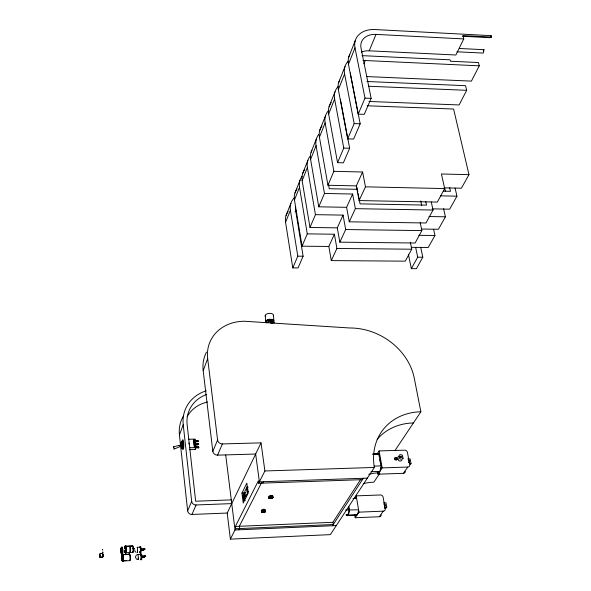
<?xml version="1.0" encoding="UTF-8"?>
<svg xmlns="http://www.w3.org/2000/svg" width="591" height="591" viewBox="0 0 591 591"><rect width="100%" height="100%" fill="white"/><g stroke="black" fill="none" stroke-linecap="round" stroke-linejoin="round"><path stroke-width="0.89" d="M181.688 446.515C183.661 444.986 180.321 438.625 181.629 445.961C181.038 448.695 181.947 443.413 181.526 442.607C182.597 442.245 182.545 447.439 181.673 446.515M182.102 441.278L182.117 441.366A28.05 18.535 9 0 0 182.501 443.028L182.523 443.265A28.095 27.482 82.6 0 0 182.597 445.747L182.582 445.998A28.117 20.242 -14.5 0 0 182.309 447.83L182.294 447.941A28.05 1.16 -2.1 0 0 181.799 448.059L182.641 448.037A28.427 1.182 -2 0 0 183.099 447.919L183.144 447.808A28.501 20.596 -12.4 0 0 183.424 445.976L183.439 445.725A28.375 28.058 88.5 0 0 183.365 443.243L183.336 443.006A28.42 18.86 6.9 0 0 182.959 441.344L182.102 441.278A28.036 1.285 -2.1 0 0 181.607 441.411L181.563 441.521A28.021 20.234 -14.5 0 0 181.356 442.77M181.105 444.055L181.156 443.368L181.112 445.326L181.378 443.368L181.319 445.318M180.92 445.326C180.972 437.938 182.191 448.732 180.905 445.895M262.072 512.301L262.648 510.986A2.216 0.82 -8 0 1 265.064 510.831L265.573 511.023L265.004 512.079A2.216 0.82 -8 0 1 261.606 512.212L261.377 510.86L261.99 509.856A2.209 0.82 -8 0 1 265.396 509.715C265.721 513.564 263.586 511.459 264.687 511.104M263.172 511.422C262.596 511.924 262.722 511.525 263.475 511.703M264.081 511.806L264.125 511.341L264.192 511.821M264.798 511.134L264.613 512.131M181.334 443.893L181.341 445.318M348.786 506.494L349.34 510.196A8.843 2.593 87.5 0 1 348.129 515.027L346.821 515.64L346.06 514.909M270.131 498.117L270.094 497.363M270.176 497.43L270.301 498.183M373.032 453.822L378.277 453.666L379.038 454.191L381.18 466.173A9.301 2.94 87.9 0 1 378.329 472.179M271.276 497.496L270.722 498.006L270.848 497.194M271.417 497.615L271.439 498.117L271.505 497.548M272.274 497.23C270.937 499.033 272.636 497.873 272.037 497.327M99.82 556.84L99.746 556.899A2.032 1.906 10.1 0 0 102.974 556.737L102.93 553.981A2.039 1.906 10.1 0 0 99.716 554.129L99.665 556.825L100.145 557.261M134.659 549.682L134.933 551.196L135.9 552.23M137.585 551.085L137.393 552.445M138.294 558.118L138.095 559.478M189.593 449.699L195.244 449.433L195.968 447.623L195.008 439.194L188.632 439.224M181.74 443.878L181.725 445.311M182.405 441.499L182.442 441.388A28.412 1.308 -2 0 0 182.907 441.263L182.929 441.255M181.577 443.361L181.518 445.318L181.592 443.361M194.986 442.467L194.705 439.97M195.325 445.451L195.325 443.331M459.362 48.469L483.955 49.696L483.298 53.087L456.909 51.786M270.715 497.312L271.136 497.504M270.841 498.612L271.121 498.213L270.272 498.339M122.019 552.6C120.933 553.952 121.502 545.508 122.064 549.866M125.129 547.569L125.381 547.133L125.558 547.621M180.839 442.962L181.282 442.607M139.757 547.672L139.949 547.207L137.075 547.34A2.645 0.414 88.3 0 1 137.6 550.443A2.645 0.414 88.3 0 1 137.075 552.363M99.665 556.825L99.65 554.24M103.011 554.085L103.026 556.67M139.801 547.517L140.03 546.874L140.688 546.845A2.999 0.473 88.3 0 1 141.175 549.866A2.999 0.473 88.3 0 1 140.843 552.792L140.717 552.777A2.999 0.473 88.3 0 1 140.473 552.149M140.274 547.96L140.673 546.845M140.34 554.986L140.739 553.878L141.397 553.856A3.007 0.48 88.3 0 1 141.892 556.892A3.007 0.48 88.3 0 1 141.552 559.817L141.426 559.795A3.007 0.48 88.3 0 1 141.301 559.574M270.301 498.087L270.656 497.592M271.01 497.91L271.343 497.615L270.877 497.954M134.43 548.433L132.679 548.514M270.05 497.452L269.407 498.538L270.22 497.356M265.211 510.868L264.857 512.087M132.702 548.721L134.482 548.559L132.731 548.64M269.799 497.245L269.208 498.501L270.006 497.171M272.045 498.302L272.843 497.142L272.244 498.331M395.039 450.475L420.873 411.779L414.284 378.255A58.952 49.718 29.5 0 0 349.791 327.983L244.349 321.245A42.574 36.406 22.6 0 0 207.67 358.552L217.591 440.029A4.418 3.915 22.7 0 0 222.408 443.922L261.03 442.873L227.203 513.04L191.986 514.451A4.004 3.664 22.1 0 1 187.643 510.89L179.428 434.998L183.232 424.7A39.22 34.573 22.2 0 1 206.311 390.769M367.38 478.119L259.397 481.828L255.652 454.036L217.569 455.144A4.351 3.878 22.6 0 1 212.826 451.31L203.186 370.69L207.67 358.552M263.401 511.481L263.963 511.407L263.749 511.74M140.739 550.472L143.761 550.044L140.754 550.184M143.753 550.332L140.776 550.391M144.958 548.95L140.658 549.15M141.434 557.283L144.485 557.054L141.456 557.483M141.345 556.242L145.681 555.954L141.36 556.449M194.661 440.022L195.008 439.194M193.434 439.202L194.402 447.668L195.968 447.623L195.244 449.433M193.804 440.672L194.291 440.635L193.826 440.605M194.616 440.354L194.831 442.253L195.222 442.238M194.003 442.437L194.491 442.4L194.099 442.437M194.203 444.21L194.69 444.173L194.853 446.05L194.402 445.976L194.853 446.05M195.296 441.255L198.066 440.783L195.525 440.679L195.591 441.248C201.782 440.206 194.661 443.243 195.392 441.019M195.525 440.679L194.749 440.465M194.299 444.203L194.653 444.277M195.591 441.248L195.621 440.443M286.059 215.508L290.868 203.356M294.953 193.028L299.984 180.299M302.607 173.688L307.837 160.457M311.043 152.352L316.503 138.56M319.842 130.109L325.538 115.718M329.054 106.816L335.001 91.782M338.746 82.326L344.967 66.606M348.816 56.869L355.324 40.41M195.658 444.395C195.813 446.523 201.819 442.999 195.88 443.819L195.946 444.388L198.487 444.491M195.88 443.819L195.104 443.605M194.402 447.668L189.571 447.697M195.946 444.388L195.976 443.582M295.589 206.843A16.253 12.928 23.1 0 0 295.626 210.307L303.117 256.206L298.056 267.945L292.789 267.908L285.564 222.327L290.388 210.211A21.675 17.235 23.1 0 1 294.451 197.63M302.031 246.181L307.268 233.873L334.395 234.221L328.84 246.462L302.031 246.181L294.473 199.928L299.519 187.251A22.177 17.434 23.1 0 1 302.09 176.258M309.994 227.469L315.439 214.659L343.061 215.117L337.284 227.853L309.994 227.469L302.141 180.661L307.386 167.482A22.613 17.597 23.2 0 1 309.965 156.379M318.778 206.813L324.459 193.449L352.628 194.033L346.599 207.315L318.778 206.813L310.6 159.407L316.067 145.667A23.093 17.767 23.2 0 1 318.652 134.445M327.946 185.256L333.878 171.301L362.615 172.018L356.321 185.892L327.946 185.256L319.421 137.245L325.124 122.898A23.588 17.937 23.3 0 1 328.751 110.354M340.401 99.273L349.65 148.245L343.371 162.821L337.55 162.665L328.655 114.033L334.617 99.052A24.113 18.099 23.3 0 1 338.259 86.382M350.33 72.937A18.498 13.696 23.4 0 0 350.507 74.207L360.185 123.807L353.603 139.07L347.663 138.885L338.362 89.625L344.597 73.949A24.667 18.262 23.4 0 1 348.262 61.154M491.498 37.078L462.938 35.586L463.758 38.925L375.987 34.389A18.927 13.815 23.4 0 0 361.027 48.13L371.148 98.372L364.255 114.359L358.19 114.144L348.461 64.249L354.992 47.834A25.243 18.424 23.4 0 1 374.975 29.55L491.128 35.659L491.498 37.078L490.094 37.684L462.517 36.25M196.308 447.535C195.392 445.511 202.587 449.175 196.013 447.542M195.82 448.547L195.296 448.554M363.871 63.835L365.231 60.526L479.264 65.83L478.451 62.55L450.445 61.228L450.113 59.824L364.263 55.746A24.667 18.262 23.4 0 0 362.002 55.731M361.404 52.052A18.661 13.741 23.4 0 1 369.227 50.811L375.987 34.389M187.643 510.89L191.669 501.367L183.232 424.7M212.826 451.31L217.591 440.029M292.789 267.908L297.79 256.162L290.388 210.211M337.55 162.665L343.755 148.068L334.617 99.052M347.663 138.885L354.164 123.608L344.597 73.949M358.19 114.144L365.002 98.128L354.992 47.834M191.986 514.451L196.079 504.973L231.746 503.606M217.569 455.144L222.408 443.922M410.309 242.192L411.75 249.217L405.263 261.163L331.292 260.594L336.907 248.464L334.395 234.221M420.179 222.593L421.863 230.593L415.126 243.012L339.832 242.162L345.676 229.544L343.061 215.117M431.267 201.93L433.026 210.034L425.993 222.984L349.259 221.817L355.354 208.653L352.628 194.033M367.166 105.774L453.607 109.04L468.981 174.663L441.418 173.983L444.676 188.573L437.34 202.092L359.092 200.578L365.467 186.83L362.615 172.018M195.296 445.954L195.599 448.436M463.758 38.925L455.89 55.007L369.227 50.811M241.948 493.086L246.839 483.106L248.154 493.212L243.233 503.081L241.948 493.086L244.379 492.997M245.841 492.525L244.216 492.584L242.982 495.088L243.691 500.621L245.317 500.562M247.237 486.445L244.903 491.187L245.62 496.75L248.353 491.247M243.691 500.621L244.933 498.132L244.216 492.584M420.873 411.779A60.585 51.491 36.8 0 0 374.369 467.437L330.369 534.633L230.379 539.125L235.646 528.731L235.366 526.448L258.356 480.845L258.673 483.246L362.394 479.656M258.673 483.246L264.886 470.975L261.03 442.873M261.747 482.33L239.333 526.278L239.621 528.561L238.986 529.795M483.283 51.018L483.955 49.696M490.094 37.684L491.128 35.659M262.906 483.098L263.63 481.68M366.878 81.499L465.553 85.688L466.668 90.312L459.141 104.947L368.961 101.467M479.264 65.83L471.404 81.115L367.018 76.586M273.02 497.157L272.385 498.206A2.261 0.857 -8.1 0 1 268.92 498.339L268.698 497.075L269.333 496.026A2.253 0.857 -8.1 0 1 272.798 495.893L273.042 497.267L272.399 498.316M261.554 512.168L262.153 511.052A2.216 0.82 -8 0 1 265.558 510.92L265.625 511.067M268.875 498.405L269.496 497.238A2.261 0.857 -8.1 0 1 272.968 497.112L273.042 497.267M261.54 512.065L261.591 512.102A2.216 0.82 -8 0 0 264.99 511.969L265.61 510.964M420.785 247.599L422.794 257.225L416.382 268.683L411.336 268.654L417.689 257.181L415.695 247.548M433.609 229.293L434.946 235.506L428.239 247.496L411.425 247.319M443.619 208.726L445.407 216.808L438.433 229.271L421.243 229.027M455.1 188.078L456.946 196.182L449.677 209.177L432.169 208.859M468.981 174.663L461.401 188.219L444.151 187.835M180.831 445.873A2.187 0.414 88.8 0 0 181.023 446.641L181.363 446.619A2.187 0.414 88.8 0 0 181.548 444.292A2.187 0.414 88.8 0 0 181.156 442.46L180.846 445.481M125.573 551.684L125.218 551.322M122.618 559.943C121.835 559.972 121.835 554.639 122.596 555.932M181.245 442.43L181.843 444.255L181.577 446.899L181.356 442.4L180.905 445.333M103.174 556.197L103.107 556.308A2.039 1.906 10.1 0 1 99.894 556.456L99.813 556.353M99.502 554.713L99.584 554.565A2.032 1.906 10.1 0 1 100.869 553.774M235.646 528.731L333.265 524.527L332.91 522.289L360.517 479.597M376.807 454.501L379.112 450.926L404.613 450.179A2.534 2.165 35 0 1 407.421 452.403L409.74 464.666A2.549 2.179 35.7 0 1 407.783 467.053L403.387 473.325L377.959 474.181L377.479 471.478M332.467 525.754L363.31 478.252M354.984 497.777L356.233 495.871L380.449 494.963A2.401 2.091 36.3 0 1 383.094 497.068L385.184 508.851A2.408 2.105 37.1 0 1 383.308 511.156L379.348 516.733L355.198 517.746L354.748 515.049M377.959 474.181L382.148 467.887L379.112 450.926M379.732 473.384L373.881 482.153A55.037 48.396 38.6 0 0 363.295 483.645M355.198 517.746L358.973 512.153L356.233 495.871M270.597 497.607L270.013 498.183M137.777 559.382A2.652 0.414 88.3 0 0 138.309 557.476A2.652 0.414 88.3 0 0 137.777 554.351L137.592 554.801A2.652 0.414 88.3 0 1 137.673 554.491L140.658 554.21L140.466 554.676A2.652 0.421 88.3 0 0 140.399 555.141M410.272 464.563L411.011 463.514L410.139 458.934L407.768 459M383.707 502.882L385.96 502.793L386.743 507.196L386.078 508.134L384.578 508.194M102.96 556.774L102.406 557.298M198.421 443.922L195.17 444.181M196.242 446.966L198.65 446.922L198.399 447.815M346.821 515.64L356.639 515.256L357.282 514.65A8.828 2.645 87.5 0 0 358.523 509.826L349.355 509.915M136.506 554.801L135.346 557.143L136.602 559.256M271.136 497.238L271.343 497.208M182.405 444.55L173.495 446.84L173.362 447.705M173.857 448.938L174.205 448.207L173.495 446.84M101.63 557.239L101.253 557.32M270.855 497.245L271.72 497.171M270.604 498.316L270.656 498.302M264.184 509.738C265.359 509.124 262.825 508.932 262.951 509.723M263.342 512.397L263.667 511.954M174.072 449.071L181.666 445.969L181.644 446.375L181.57 445.895M262.441 511.052L262.064 511.215L261.887 509.907M271.203 497.585L271.794 497.216M179.066 445.873L182.324 444.831M270.966 497.201L271.624 497.142M182.974 446.87L183.328 444.809L182.937 442.489L182.974 446.87A2.224 0.421 88.8 0 0 183.365 444.801A2.224 0.421 88.8 0 0 182.929 442.408M263.423 511.259L264.376 510.971M264.037 511.318L264.111 510.883M182.006 442.408C180.986 443.568 182.479 441.543 182.331 443.398M266.475 322.442L271.025 321.445L274.556 322.834M272.909 323.58L270.841 322.952L271.38 322.974M182.264 447.948L183.121 447.919M270.833 498.56L270.412 498.597M263.675 512.005L262.862 512.308M378.277 453.666L373.15 453.903M262.138 511.178L262.057 512.234M263.985 510.934L263.963 511.016M263.423 511.983L263.113 512.19L263.556 511.991M269.489 497.371L269.223 496.078M123.024 560.733L126.444 560.571M123.031 560.97L129.88 560.637M140.628 549.231L144.928 549.032M140.651 549.438L144.98 549.157M140.724 550.265L143.731 550.125M125.994 552.718L132.923 552.393M122.751 554.513L129.599 554.188M124.472 554.661L129.606 554.417M141.389 556.367L145.696 556.161M141.485 557.409L144.5 557.261M125.706 546.195L132.628 545.877M126.585 546.387L132.643 546.114M336.294 525.584L235.019 529.972L225.725 455.048M348.129 515.027L357.282 514.65M235.366 526.448L332.91 522.289M384.49 507.285L386.743 507.196M345.602 510.033L349.111 509.893L348.535 506.398M358.973 512.153L383.308 511.156M353.012 498.597L356.587 498.316A8.828 2.645 87.5 0 0 355.206 497.785M231.539 499.868L195.658 501.22L187.133 424.604A35.29 31.109 22.2 0 1 206.761 394.419M371.052 471.684L379.814 471.396M409.423 463.566L411.011 463.514M374.169 466.1L381.195 465.871M264.886 470.975L374.369 467.437M382.148 467.887L407.783 467.053M372.914 454.376L379.038 454.191M373.002 454.516L379.134 454.331M181.585 441.418L182.412 441.396M194.934 441.987L195.325 441.979M182.523 443.124L183.35 443.102M195.651 444.831L195.156 445.104L195.547 445.097M182.604 445.887L183.432 445.865M195.303 446.959L195.761 447.003M195.532 447.328L196.397 447.306M355.952 515.263L356.639 515.256M297.79 256.162L303.117 256.206M417.689 257.181L422.794 257.225M336.907 248.464L411.75 249.217M345.676 229.544L421.863 230.593M418.76 235.299L434.946 235.506M264.118 510.934L263.423 511.311M428.933 216.535L445.407 216.808M355.354 208.653L433.026 210.034M365.467 186.83L444.676 188.573M443.272 191.166L450.49 191.321L449.677 187.739M440.716 195.85L456.946 196.182M343.755 148.068L349.65 148.245M354.164 123.608L360.185 123.807M365.002 98.128L371.148 98.372M368.636 86.242L466.668 90.312M270.708 321.268L271.358 321.297L271.217 319.635M268.898 321.393L268.255 321.356L268.211 319.487M140.03 546.874L140.045 546.874A2.999 0.473 88.3 0 1 140.532 549.896A2.999 0.473 88.3 0 1 140.193 552.821L140.067 552.807A2.999 0.473 88.3 0 1 139.727 551.617M140.739 553.878L140.754 553.885A3.007 0.473 88.3 0 1 141.242 556.921A3.007 0.473 88.3 0 1 140.902 559.847L140.784 559.825A3.007 0.473 88.3 0 1 140.54 559.197M101.26 557.306L100.884 556.995M261.377 510.86L261.429 510.905A2.209 0.82 -8 0 0 261.569 510.986M268.698 497.075L268.75 497.12A2.253 0.857 -8.1 0 0 269.267 497.327M102.79 554.417L102.782 554.454A2.032 1.906 10.1 0 0 102.605 554.232M100.152 556.722L100.123 555.259M102.539 554.565L102.561 557.18M182.08 442.511L182.294 443.176M181.777 448.067L181.755 447.971A27.976 18.557 9 0 1 181.378 446.308M182.885 442.91L182.944 446.685L182.937 443.169M444.683 188.056L445.481 191.632M425.749 201.516L426.517 205.107L360.059 203.865L359.409 200.438M420.74 200.925L421.693 205.395M408.411 254.285L411.336 268.654M356.971 187.524L357.311 189.319L329.253 188.714L328.456 184.244M357.474 190.169L357.799 191.883M358.116 193.597L358.442 195.303M358.767 197.017L359.092 198.731M356.321 185.892L359.092 200.578M346.599 207.315L349.259 221.817M325.124 122.898L333.878 171.301M379.134 455.89L379.459 457.707M379.784 459.525L380.597 464.061M337.284 227.853L339.832 242.162M316.067 145.667L324.459 193.449M328.84 246.462L331.292 260.594M307.386 167.482L315.439 214.659M299.519 187.251L307.268 233.873M188.913 442.999L188.98 443.501A2.268 0.436 88.8 0 1 189.031 444.063M247.732 486.452L247.939 488.048M227.203 513.04L230.379 539.125M198.066 440.783L198.133 441.351M198.783 447.062L198.849 447.638M197.749 440.627L197.808 441.196M198.103 443.76L198.17 444.329M198.465 446.907L198.532 447.476M197.608 440.96L197.675 441.529M197.97 444.1L198.037 444.668M195.362 444.292L195.636 446.862M194.254 440.746L194.454 442.511M193.73 439.726L194.505 446.862M273.448 315.247L273.929 321.135M271.129 319.842L271.269 321.504M271.025 321.445L271.143 322.878M265.219 315.631L265.677 321.519M99.82 555.311L99.975 557.136M129.466 552.26A2.999 0.451 88.4 0 1 129.193 553.368M122.463 553.501A3.007 0.443 88.4 0 1 122.123 553.449M121.849 551.795A3.007 0.443 88.4 0 1 121.79 549.497M122.211 547.724A3.007 0.443 88.4 0 1 122.603 549.6M122.655 550.361A3.007 0.443 88.4 0 1 122.618 552.578M121.391 552.91A3.701 0.539 88.4 0 1 121.569 547.089A3.701 0.539 88.4 0 1 122.322 551.595A3.701 0.539 88.4 0 1 121.51 553.604M122.573 553.309A3.236 0.473 88.4 0 1 122.115 553.664M121.82 551.876A3.236 0.473 88.4 0 1 121.761 549.401M122.086 547.48A3.236 0.473 88.4 0 1 122.596 549.135A3.236 0.473 88.4 0 1 122.647 552.718M129.495 552.4A3.236 0.488 88.4 0 1 129.074 553.575M122.123 553.331A3.236 0.473 88.4 0 1 121.657 553.678M121.443 552.637A3.236 0.473 88.4 0 1 121.421 548.116M121.628 547.502A3.236 0.473 88.4 0 1 121.753 547.517M121.879 547.754A3.236 0.473 88.4 0 1 122.197 552.74M122.101 554.085A3.701 0.539 88.4 0 1 121.968 553.582M121.702 551.107A3.701 0.539 88.4 0 1 121.68 550.147M121.827 547.724A3.701 0.539 88.4 0 1 122.729 549.815A3.701 0.539 88.4 0 1 122.241 554.351M378.277 454.509A8.459 2.674 87.9 0 1 378.971 454.989M380.656 467.836A8.459 2.674 87.9 0 1 380.227 469.453M405.36 471.552A2.527 2.172 35.8 0 1 403.387 473.325M401.85 460.323A2.541 2.179 35 0 1 398.467 460.426L397.861 457.168A2.541 2.179 35 0 1 399.427 456.444M408.625 461.83A1.049 0.901 35.6 0 1 408.861 462.554M408.677 460.352A1.056 0.901 35.6 0 1 408.78 462.236M396.916 458.579A1.271 1.093 34.9 0 1 396.229 460.042A1.271 1.093 34.9 0 1 394.64 459.052A1.271 1.093 34.9 0 1 395.601 457.759M396.229 457.892A1.271 1.093 34.9 0 1 396.746 458.306M272.008 322.361A3.221 1.603 -4.6 0 0 272.133 320.078A3.221 1.603 -4.6 0 0 267.59 320.292L267.066 320.654A3.221 1.603 -4.6 0 0 266.984 322.265M270.966 321.785A1.574 0.783 -4.6 0 0 271.195 321.607L271.372 321.194A1.574 0.783 -4.6 0 0 270.139 320.544A1.574 0.783 -4.6 0 0 268.41 321.053L268.24 321.46A1.574 0.783 -4.6 0 0 268.484 321.829M273.315 322.191A4.137 2.054 -4.6 0 0 272.407 319.568A4.137 2.054 -4.6 0 0 266.962 319.997L266.282 320.462A4.137 2.054 -4.6 0 0 266.814 322.922M265.721 316.643A4.13 2.068 -4.6 0 1 268.905 313.4A4.13 2.068 -4.6 0 1 273.278 315.793M368.71 474.351A55.783 48.831 38.3 0 1 377.701 472.8M377.169 439.379A59.706 51.018 37 0 1 413.427 422.934M139.949 547.207A2.645 0.414 88.3 0 1 140.481 550.642A2.645 0.414 88.3 0 1 139.845 551.861M203.186 370.69A41.961 36.081 22.5 0 1 206.488 352.118M196.079 504.973A4.056 3.701 22.2 0 1 191.669 501.367M179.428 434.998A38.703 34.278 22.1 0 1 183.52 415.835M187.162 416.64A34.899 30.88 22.1 0 1 207.507 402.043M182.745 441.765A2.371 0.451 88.8 0 1 183.313 443.981A2.371 0.451 88.8 0 1 182.878 446.456M285.564 222.327A21.409 17.132 23 0 1 288.113 211.534M295.012 211.955A16.053 12.847 23 0 1 296.512 211.017M302.141 180.661A22.325 17.486 23.1 0 1 304.712 169.632M294.473 199.928A21.897 17.324 23.1 0 1 297.037 189.009M122.64 554.713A3.251 0.473 88.4 0 1 123.371 557.815A3.251 0.473 88.4 0 1 122.78 560.704M129.377 554.794A3.243 0.488 88.3 0 1 130.197 556.648A3.243 0.488 88.3 0 1 129.754 560.615M123.127 560.549A3.014 0.443 88.4 0 1 122.788 560.49M122.876 554.757A3.014 0.443 88.4 0 1 123.305 557.025A3.014 0.443 88.4 0 1 123.216 560.172M129.495 554.602A3.014 0.458 88.3 0 1 130.183 557.091A3.014 0.458 88.3 0 1 129.754 560.386M122.056 559.943A3.716 0.539 88.4 0 1 122.234 554.114A3.716 0.539 88.4 0 1 122.987 558.658A3.716 0.539 88.4 0 1 122.174 560.645M122.182 554.735A3.251 0.473 88.4 0 1 122.913 557.838A3.251 0.473 88.4 0 1 122.322 560.726M122.027 558.923A3.251 0.473 88.4 0 1 122.012 555.725M122.492 554.742A3.709 0.547 88.4 0 1 123.238 555.296A3.709 0.547 88.4 0 1 123.356 560.312A3.709 0.547 88.4 0 1 122.633 560.623M132.406 546.498A3.28 0.502 88.4 0 1 133.056 546.756A3.28 0.502 88.4 0 1 133.248 550.952A3.28 0.502 88.4 0 1 132.657 552.142M124.479 548.278A3.051 0.451 88.4 0 1 125.144 547.111A3.051 0.451 88.4 0 1 125.262 551.95A3.051 0.451 88.4 0 1 124.538 550.605M132.524 546.306A3.044 0.465 88.4 0 1 133.248 549.194A3.044 0.465 88.4 0 1 132.665 551.92M126.09 552.297A3.051 0.451 88.4 0 1 125.743 552.245M125.839 546.439A3.051 0.451 88.4 0 1 126.068 547.067M126.164 547.643A3.051 0.451 88.4 0 1 126.186 551.913M126.193 547.502A3.287 0.488 88.4 0 1 126.289 551.499A3.287 0.488 88.4 0 1 125.735 552.459M125.588 546.402A3.287 0.488 88.4 0 1 126.082 546.882M124.841 547.975A3.753 0.554 88.4 0 1 125.565 546.18A3.753 0.554 88.4 0 1 125.913 551.551A3.287 0.488 88.4 0 1 125.277 552.482M125.122 552.408A3.753 0.554 88.4 0 0 125.913 551.551A3.287 0.488 88.4 0 0 125.728 547.525M125.004 551.698A3.753 0.554 88.4 0 1 124.908 550.842M124.516 548.374A2.815 0.414 88.4 0 1 125.129 547.296A2.815 0.414 88.4 0 1 125.233 551.765A2.815 0.414 88.4 0 1 124.568 550.524M124.908 548.167A3.287 0.488 88.4 0 1 125.026 546.838M125.129 546.424A3.287 0.488 88.4 0 1 125.624 546.904M125.44 546.439A3.753 0.561 88.4 0 1 126.201 546.971A3.753 0.561 88.4 0 1 126.326 552.046A3.753 0.561 88.4 0 1 125.58 552.386M129.451 546.239A3.051 0.458 88.4 0 1 129.894 548.522A3.051 0.458 88.4 0 1 129.806 551.713M130.109 546.21A3.051 0.465 88.4 0 1 130.552 548.492A3.051 0.465 88.4 0 1 130.463 551.676M140.658 554.21A2.652 0.421 88.3 0 1 141.19 556.988A2.652 0.421 88.3 0 1 140.769 559.463M349.111 509.893A8.038 2.357 87.5 0 1 346.2 514.31M383.862 504.293A0.997 0.872 36.9 0 1 385.384 504.913A0.997 0.872 36.9 0 1 384.386 505.962M384.357 505.335A0.997 0.872 37 0 1 384.763 506.206M381.239 515.005A2.386 2.091 37.3 0 1 379.348 516.733M180.772 445.318A2.187 0.414 88.8 0 1 180.927 442.652M180.927 442.652A2.231 0.421 88.8 0 1 181.156 442.445M182.05 441.839A4.913 0.931 88.8 0 1 183.38 440.842A4.913 0.931 88.8 0 1 183.594 448.081A4.913 0.931 88.8 0 1 182.22 447.801M310.6 159.407A22.79 17.656 23.2 0 1 311.937 150.225M348.461 64.249A24.881 18.328 23.4 0 1 349.746 54.66M338.362 89.625A24.32 18.166 23.3 0 1 339.662 80.14M362.97 60.548A18.498 13.696 23.4 0 1 365.231 60.526M328.655 114.033A23.788 17.996 23.3 0 1 329.97 104.644M330.354 103.964A23.788 17.996 23.3 0 1 331.241 102.657M319.421 137.245A23.278 17.826 23.2 0 1 321.999 125.979M181.178 445.902L181.238 446.382L181.156 445.91M182.05 445.259C181.422 449.101 182.545 444.085 181.806 442.858C180.55 441.61 182.626 443.516 182.05 445.259M180.964 445.91L181.238 446.907L180.964 445.924M102.457 549.852L102.812 549.97L102.502 549.77M102.635 552.186L103.011 552.26L102.635 552.186M270.36 495.598L272.023 495.45L270.36 495.598M262.522 511.281L262.256 512.257L262.522 511.281M181.467 446.375L181.393 445.895L181.437 446.382M403.069 458.55L402.456 455.284A2.549 2.179 35 0 0 399.073 455.388L399.679 458.653A2.549 2.179 35 0 0 403.069 458.55M120.948 549.002A2.778 0.406 88.4 0 0 121.325 553.479A2.778 0.406 88.4 0 0 121.665 549.733A2.778 0.406 88.4 0 0 120.948 549.002M120.919 548.862A3.007 0.436 88.4 0 0 121.325 553.708A3.007 0.436 88.4 0 0 121.694 549.652A3.007 0.436 88.4 0 0 120.919 548.862M400.336 457.19A0.85 0.724 35 0 0 401.732 457.493A0.85 0.724 35 0 0 401.134 456.215A0.85 0.724 35 0 0 400.336 457.19M394.951 458.889A1.271 1.093 34.9 0 0 397.049 459.347A1.271 1.093 34.9 0 0 396.155 457.434A1.271 1.093 34.9 0 0 394.951 458.889M121.613 556.028A2.785 0.406 88.4 0 0 121.99 560.527A2.785 0.406 88.4 0 0 122.33 556.781A3.014 0.443 88.4 0 0 121.583 555.88A3.014 0.443 88.4 0 0 121.99 560.756A3.014 0.443 88.4 0 0 122.359 556.7A2.785 0.406 88.4 0 0 121.613 556.028M243.514 495.487A2.098 0.473 88.2 0 0 244.002 498.701A2.098 0.473 88.2 0 0 244.349 495.627A2.098 0.473 88.2 0 0 243.514 495.487M246.772 488.942A2.12 0.488 88.2 0 0 247.297 492.111A2.12 0.488 88.2 0 0 247.614 488.927A2.12 0.488 88.2 0 0 246.772 488.942"/></g></svg>
